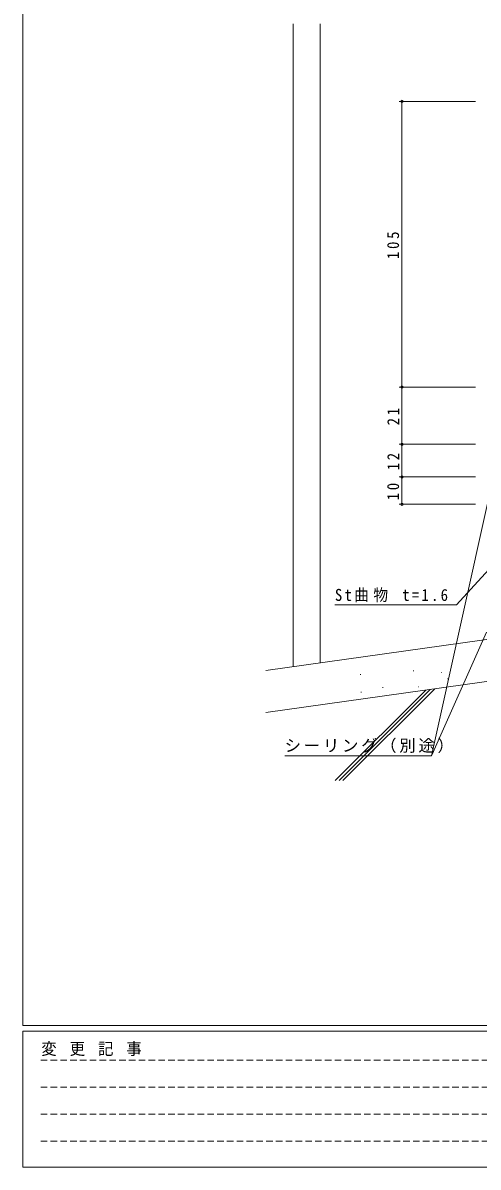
# Model space of a CAD drawing. Units: millimetres, scale not verified. Extents: x -594 to 539, y -420 to 386.
# Drawn here: x -590 to -422.8, y -420 to 0.4 of the extents above; entities that cross this region are included whole.
import ezdxf

# ---------------------------------------------------------------- set-up
doc = ezdxf.new("R2010")
doc.units = ezdxf.units.MM
doc.header["$LTSCALE"] = 2
doc.linetypes.add('DASHED1', pattern=[1.8, 1.2, -0.6])
for name, color, linetype, lineweight in [('0-1_YKK_ZWAK', 7, 'Continuous', 9), ('0-5_YKK_12', 2, 'Continuous', 9), ('0-8_YKK_D', 6, 'Continuous', 9), ('0-9_YSS_K', 3, 'Continuous', 9)]:
    doc.layers.add(name, color=color, linetype=linetype, lineweight=lineweight)
doc.styles.add('ＭＳ ゴシック', font='')
doc.styles.get('ＭＳ ゴシック').set_extended_font_data('MS Gothic')

msp = doc.modelspace()

# ---------------------------------------------------------------- linework, layer by layer
at = {"layer": '0-1_YKK_ZWAK'}
for p, q in [((-590, -368), (-590, 382)), ((510, -368), (-590, -368)), ((-590, -420), (-590, -370)), ((456, -370), (-590, -370)), ((-590, -420), (456, -420))]:
    msp.add_line(p, q, dxfattribs=at)
at = {"layer": '0-1_YKK_ZWAK', "linetype": 'DASHED1'}
for p, q in [((-583.43, -380.732), (-228.87, -380.732)), ((-583.43, -390.63), (-228.87, -390.63)), ((-583.43, -400.528), (-228.87, -400.528)), ((-583.43, -410.426), (-228.87, -410.426))]:
    msp.add_line(p, q, dxfattribs=at)
at = {"layer": '0-5_YKK_12'}
for p, q in [((-490.743, 0.062), (-490.74, -236.095)), ((-480.746, 0.062), (-480.744, -234.838))]:
    msp.add_line(p, q, dxfattribs=at)
at = {"layer": '0-8_YKK_D'}
for p, q in [((-423.741, -28.434), (-451.741, -28.434)), ((-450.741, -133.434), (-450.741, -28.434)), ((-423.741, -133.434), (-451.741, -133.434)), ((-423.741, -133.434), (-451.741, -133.434)), ((-450.741, -154.434), (-450.741, -133.434)), ((-423.741, -154.434), (-451.741, -154.434)), ((-423.741, -154.434), (-451.741, -154.434)), ((-450.741, -166.434), (-450.741, -154.434)), ((-423.741, -166.434), (-451.741, -166.434)), ((-423.741, -166.434), (-451.741, -166.434)), ((-450.741, -166.434), (-450.741, -176.434)), ((-418.375, -171.803), (-439.918, -268.89)), ((-423.741, -176.434), (-451.741, -176.434)), ((-406.886, -187.309), (-430.74, -213.447)), ((-430.74, -213.447), (-475.36, -213.447)), ((-419.691, -223.454), (-439.918, -268.89)), ((-439.918, -268.89), (-493.818, -268.89))]:
    msp.add_line(p, q, dxfattribs=at)
for centre in [(-450.741, -28.434), (-450.741, -133.434), (-450.741, -133.434), (-450.741, -154.434), (-450.741, -154.434), (-450.741, -166.434), (-450.741, -166.434), (-450.741, -176.434)]:
    msp.add_circle(centre, 0.425, dxfattribs=at)
at = {"layer": '0-9_YSS_K'}
for p, q in [((-500.74, -237.5), (-395.74, -222.753)), ((-500.74, -252.966), (-336.741, -229.933)), ((-466.089, -239.064), (-465.889, -239.064)), ((-446.599, -237.61), (-446.399, -237.61)), ((-436.237, -238.307), (-436.037, -238.307)), ((-457.825, -243.787), (-457.625, -243.787)), ((-444.689, -243.542), (-444.489, -243.542)), ((-434.148, -240.558), (-433.948, -240.558)), ((-475.229, -277.98), (-441.96, -244.71)), ((-473.815, -277.98), (-440.314, -244.479)), ((-472.401, -277.98), (-438.669, -244.248)), ((-465.798, -245.464), (-465.598, -245.464))]:
    msp.add_line(p, q, dxfattribs=at)

# ---------------------------------------------------------------- texts
at = {"layer": '0-1_YKK_ZWAK', "insert": (-583.265, -379.209), "char_height": 4.399, "attachment_point": 7, "style": 'ＭＳ ゴシック'}
msp.add_mtext('\\T1.22;\\W0.95;変\\~更\\~記\\~事', dxfattribs=at)
at = {"layer": '0-8_YKK_D', "color": 7, "char_height": 4.399, "attachment_point": 7, "rotation": 90, "style": 'ＭＳ ゴシック'}
for s, insert in [('\\T1.38;\\W0.9;105', (-451.741, -86.374)), ('\\T1.36;\\W0.9;21', (-451.741, -147.454)), ('\\T1.36;\\W0.9;12', (-451.741, -163.954)), ('\\T1.36;\\W0.9;10', (-451.741, -174.954))]:
    msp.add_mtext(s, dxfattribs=dict(at, insert=insert))
at = {"layer": '0-8_YKK_D', "color": 7, "char_height": 4.399, "attachment_point": 7, "style": 'ＭＳ ゴシック'}
for s, insert in [('\\T1.31;\\W0.9;St曲物\\~t=1.6', (-475.36, -212.447)), ('\\T1.17;シーリング（別途）', (-493.818, -267.89))]:
    msp.add_mtext(s, dxfattribs=dict(at, insert=insert))

doc.saveas('drawing.dxf')
